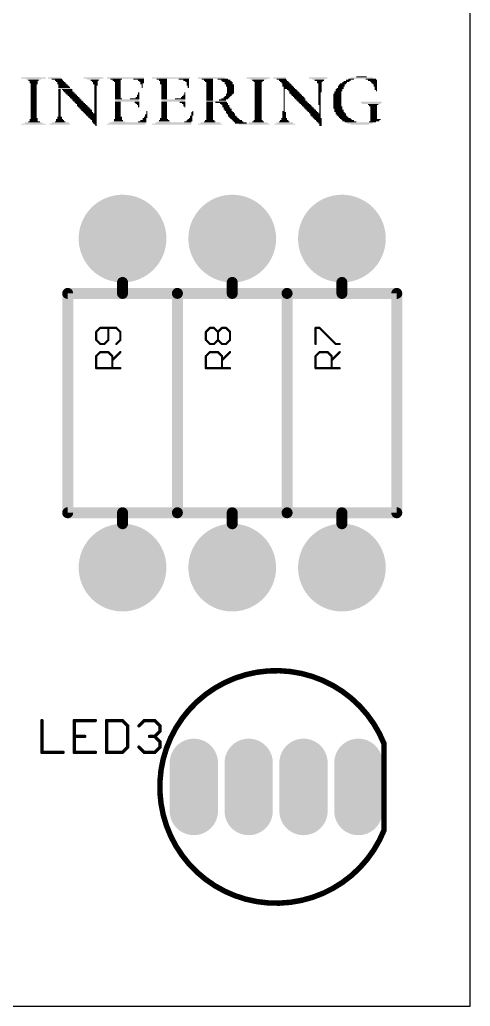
# Model space of a CAD drawing. Extents: x 0 to 49.2, y 3.8 to 49.5.
# Drawn here: x 38.77 to 49.2, y 3.81 to 26.66 of the extents above; entities that cross this region are included whole.
import ezdxf

# ---------------------------------------------------------------- set-up
doc = ezdxf.new("R2010")
doc.units = 0
for name, color, linetype in [('17', 82, 'CONTINUOUS'), ('20', 7, 'CONTINUOUS'), ('200', 7, 'CONTINUOUS'), ('21', 253, 'CONTINUOUS'), ('25', 253, 'CONTINUOUS')]:
    doc.layers.add(name, color=color, linetype=linetype)

# ---------------------------------------------------------------- blocks, each defined once
blk = doc.blocks.new('RECT')
blk.add_solid([(-0.5, -0.5), (0.5, -0.5), (-0.5, 0.5), (0.5, 0.5)])
blk = doc.blocks.new('LONGP100')
at = {"const_width": 1}
blk.add_lwpolyline([(-0.5, 0), (0.5, 0)], dxfattribs=at)
at = {"const_width": 0.5}
for points in [[(-0.5, 0.25, 1), (-0.5, -0.25)], [(0.5, -0.25, 1), (0.5, 0.25)]]:
    blk.add_lwpolyline(points, format="xyb", dxfattribs=at)
blk = doc.blocks.new('ROUNDP')
at = {"const_width": 0.5}
blk.add_lwpolyline([(0, -0.25, 1), (0, 0.25, 1), (0, -0.25)], format="xyb", dxfattribs=at)

msp = doc.modelspace()

# ---------------------------------------------------------------- linework, layer by layer
at = {"layer": '20'}
for p, q in [((49.2, 3.81), (49.2, 49.52)), ((0, 3.81), (49.2, 3.81))]:
    msp.add_line(p, q, dxfattribs=at)
at = {"layer": '21'}
for points, const_width in [([(41.148, 20.32), (41.148, 20.574)], 0.254), ([(43.688, 20.32), (43.688, 20.574)], 0.254), ([(46.228, 20.32), (46.228, 20.574)], 0.254), ([(39.878, 15.24), (39.878, 20.32)], 0.254), ([(39.878, 20.32), (41.148, 20.32)], 0.254), ([(41.148, 20.32), (42.418, 20.32)], 0.254), ([(42.418, 15.24), (42.418, 20.32)], 0.254), ([(42.418, 20.32), (43.688, 20.32)], 0.254), ([(42.418, 20.32), (42.418, 15.24)], 0.254), ([(43.688, 20.32), (44.958, 20.32)], 0.254), ([(44.958, 15.24), (44.958, 20.32)], 0.254), ([(44.958, 20.32), (46.228, 20.32)], 0.254), ([(44.958, 20.32), (44.958, 15.24)], 0.254), ([(46.228, 20.32), (47.498, 20.32)], 0.254), ([(47.498, 20.32), (47.498, 15.24)], 0.254), ([(41.148, 15.24), (39.878, 15.24)], 0.254), ([(42.418, 15.24), (41.148, 15.24)], 0.254), ([(41.148, 15.24), (41.148, 14.986)], 0.254), ([(43.688, 15.24), (42.418, 15.24)], 0.254), ([(44.958, 15.24), (43.688, 15.24)], 0.254), ([(43.688, 15.24), (43.688, 14.986)], 0.254), ([(46.228, 15.24), (44.958, 15.24)], 0.254), ([(47.498, 15.24), (46.228, 15.24)], 0.254), ([(46.228, 15.24), (46.228, 14.986)], 0.254), ([(47.204, 7.89), (47.204, 9.89)], 0.127)]:
    msp.add_lwpolyline(points, dxfattribs=dict(at, const_width=const_width))
for points, const_width in [([(41.2115, 20.574, 1), (41.0845, 20.574)], 0.127), ([(43.7515, 20.574, 1), (43.6245, 20.574)], 0.127), ([(46.2915, 20.574, 1), (46.1645, 20.574)], 0.127), ([(39.9415, 20.32, 1), (39.8145, 20.32)], 0.127), ([(39.878, 20.3835, 1), (39.878, 20.2565)], 0.127), ([(41.148, 20.3835, 1), (41.148, 20.2565)], 0.127), ([(41.0845, 20.32, 1), (41.2115, 20.32)], 0.127), ([(41.148, 20.2565, 1), (41.148, 20.3835)], 0.127), ([(42.4815, 20.32, 1), (42.3545, 20.32)], 0.127), ([(42.418, 20.3835, 1), (42.418, 20.2565)], 0.127), ([(42.4815, 20.32, 1), (42.3545, 20.32)], 0.127), ([(42.418, 20.2565, 1), (42.418, 20.3835)], 0.127), ([(43.688, 20.3835, 1), (43.688, 20.2565)], 0.127), ([(43.6245, 20.32, 1), (43.7515, 20.32)], 0.127), ([(43.688, 20.2565, 1), (43.688, 20.3835)], 0.127), ([(45.0215, 20.32, 1), (44.8945, 20.32)], 0.127), ([(44.958, 20.3835, 1), (44.958, 20.2565)], 0.127), ([(45.0215, 20.32, 1), (44.8945, 20.32)], 0.127), ([(44.958, 20.2565, 1), (44.958, 20.3835)], 0.127), ([(46.228, 20.3835, 1), (46.228, 20.2565)], 0.127), ([(46.1645, 20.32, 1), (46.2915, 20.32)], 0.127), ([(46.228, 20.2565, 1), (46.228, 20.3835)], 0.127), ([(47.5615, 20.32, 1), (47.4345, 20.32)], 0.127), ([(47.498, 20.2565, 1), (47.498, 20.3835)], 0.127), ([(39.878, 15.3035, 1), (39.878, 15.1765)], 0.127), ([(41.148, 15.3035, 1), (41.148, 15.1765)], 0.127), ([(41.2115, 15.24, 1), (41.0845, 15.24)], 0.127), ([(41.148, 15.1765, 1), (41.148, 15.3035)], 0.127), ([(42.418, 15.3035, 1), (42.418, 15.1765)], 0.127), ([(42.418, 15.1765, 1), (42.418, 15.3035)], 0.127), ([(43.688, 15.3035, 1), (43.688, 15.1765)], 0.127), ([(43.7515, 15.24, 1), (43.6245, 15.24)], 0.127), ([(43.688, 15.1765, 1), (43.688, 15.3035)], 0.127), ([(44.958, 15.3035, 1), (44.958, 15.1765)], 0.127), ([(44.958, 15.1765, 1), (44.958, 15.3035)], 0.127), ([(46.228, 15.3035, 1), (46.228, 15.1765)], 0.127), ([(46.2915, 15.24, 1), (46.1645, 15.24)], 0.127), ([(46.228, 15.1765, 1), (46.228, 15.3035)], 0.127), ([(47.498, 15.1765, 1), (47.498, 15.3035)], 0.127), ([(39.8145, 15.24, 1), (39.9415, 15.24)], 0.127), ([(42.3545, 15.24, 1), (42.4815, 15.24)], 0.127), ([(42.3545, 15.24, 1), (42.4815, 15.24)], 0.127), ([(44.8945, 15.24, 1), (45.0215, 15.24)], 0.127), ([(44.8945, 15.24, 1), (45.0215, 15.24)], 0.127), ([(47.4345, 15.24, 1), (47.5615, 15.24)], 0.127), ([(41.0845, 14.986, 1), (41.2115, 14.986)], 0.127), ([(43.6245, 14.986, 1), (43.7515, 14.986)], 0.127), ([(46.1645, 14.986, 1), (46.2915, 14.986)], 0.127), ([(47.204, 9.89, 5.1926), (47.204, 7.89)], 0.127), ([(47.2358, 9.89, 1), (47.1722, 9.89)], 0.0635), ([(47.1745, 9.8782, 1), (47.2335, 9.9018)], 0.0635), ([(47.1722, 7.89, 1), (47.2358, 7.89)], 0.0635), ([(47.2335, 7.8782, 1), (47.1745, 7.9018)], 0.0635)]:
    msp.add_lwpolyline(points, format="xyb", dxfattribs=dict(at, const_width=const_width))
at = {"layer": '25'}
for points, const_width in [([(40.6311, 19.5219), (40.5379, 19.4287)], 0.0508), ([(40.5379, 19.4287), (40.5379, 19.2423)], 0.0508), ([(41.004, 19.5219), (40.6311, 19.5219)], 0.0508), ([(40.8176, 19.2423), (40.8176, 19.5219)], 0.0508), ([(41.0972, 19.4287), (41.004, 19.5219)], 0.0508), ([(41.0972, 19.2423), (41.0972, 19.4287)], 0.0508), ([(43.0779, 19.4287), (43.1711, 19.5219)], 0.0508), ([(43.0779, 19.2423), (43.0779, 19.4287)], 0.0508), ([(43.1711, 19.5219), (43.2644, 19.5219)], 0.0508), ([(43.2644, 19.5219), (43.3576, 19.4287)], 0.0508), ([(43.3576, 19.4287), (43.4508, 19.5219)], 0.0508), ([(43.3576, 19.2423), (43.3576, 19.4287)], 0.0508), ([(43.4508, 19.5219), (43.544, 19.5219)], 0.0508), ([(43.544, 19.5219), (43.6372, 19.4287)], 0.0508), ([(43.6372, 19.4287), (43.6372, 19.2423)], 0.0508), ([(45.6179, 19.1491), (45.6179, 19.5219)], 0.0508), ([(45.6179, 19.5219), (45.7111, 19.5219)], 0.0508), ([(45.7111, 19.5219), (46.084, 19.1491)], 0.0508), ([(40.5379, 19.2423), (40.6311, 19.1491)], 0.0508), ([(40.7244, 19.1491), (40.8176, 19.2423)], 0.0508), ([(41.004, 19.1491), (41.0972, 19.2423)], 0.0508), ([(43.1711, 19.1491), (43.0779, 19.2423)], 0.0508), ([(43.3576, 19.2423), (43.2644, 19.1491)], 0.0508), ([(43.4508, 19.1491), (43.3576, 19.2423)], 0.0508), ([(43.6372, 19.2423), (43.544, 19.1491)], 0.0508), ([(40.5379, 18.8674), (40.6311, 18.9606)], 0.0508), ([(40.6311, 19.1491), (40.7244, 19.1491)], 0.0508), ([(40.6311, 18.9606), (40.8176, 18.9606)], 0.0508), ([(40.8176, 18.9606), (40.9108, 18.8674)], 0.0508), ([(40.9108, 18.7742), (41.0972, 18.9606)], 0.0508), ([(43.0779, 18.8674), (43.1711, 18.9606)], 0.0508), ([(43.2644, 19.1491), (43.1711, 19.1491)], 0.0508), ([(43.1711, 18.9606), (43.3576, 18.9606)], 0.0508), ([(43.3576, 18.9606), (43.4508, 18.8674)], 0.0508), ([(43.544, 19.1491), (43.4508, 19.1491)], 0.0508), ([(43.4508, 18.7742), (43.6372, 18.9606)], 0.0508), ([(45.6179, 18.8674), (45.7111, 18.9606)], 0.0508), ([(45.7111, 18.9606), (45.8976, 18.9606)], 0.0508), ([(45.8976, 18.9606), (45.9908, 18.8674)], 0.0508), ([(45.9908, 18.7742), (46.1772, 18.9606)], 0.0508), ([(46.084, 19.1491), (46.1772, 19.1491)], 0.0508), ([(40.5379, 18.5878), (40.5379, 18.8674)], 0.0508), ([(40.9108, 18.8674), (40.9108, 18.5878)], 0.0508), ([(43.0779, 18.5878), (43.0779, 18.8674)], 0.0508), ([(43.4508, 18.8674), (43.4508, 18.5878)], 0.0508), ([(45.6179, 18.5878), (45.6179, 18.8674)], 0.0508), ([(45.9908, 18.8674), (45.9908, 18.5878)], 0.0508), ([(41.0972, 18.5878), (40.5379, 18.5878)], 0.0508), ([(43.6372, 18.5878), (43.0779, 18.5878)], 0.0508), ([(46.1772, 18.5878), (45.6179, 18.5878)], 0.0508), ([(39.2811, 10.4273), (39.2811, 9.6901)], 0.0762), ([(40.521, 10.4273), (40.0295, 10.4273)], 0.0762), ([(40.0295, 10.4273), (40.0295, 9.6901)], 0.0762), ([(40.7779, 10.4273), (40.7779, 9.6901)], 0.0762), ([(41.1465, 10.4273), (40.7779, 10.4273)], 0.0762), ([(41.2694, 10.3045), (41.1465, 10.4273)], 0.0762), ([(41.2694, 9.813), (41.2694, 10.3045)], 0.0762), ([(41.5263, 10.3045), (41.6492, 10.4273)], 0.0762), ([(41.6492, 10.4273), (41.895, 10.4273)], 0.0762), ([(41.895, 10.4273), (42.0178, 10.3045)], 0.0762), ([(42.0178, 10.3045), (42.0178, 10.1816)], 0.0762), ([(40.0295, 10.0587), (40.2753, 10.0587)], 0.0762), ([(41.895, 10.0587), (41.7721, 10.0587)], 0.0762), ([(42.0178, 10.1816), (41.895, 10.0587)], 0.0762), ([(41.895, 10.0587), (42.0178, 9.9358)], 0.0762), ([(41.1465, 9.6901), (41.2694, 9.813)], 0.0762), ([(41.6492, 9.6901), (41.5263, 9.813)], 0.0762), ([(42.0178, 9.813), (41.895, 9.6901)], 0.0762), ([(42.0178, 9.9358), (42.0178, 9.813)], 0.0762), ([(39.2811, 9.6901), (39.7726, 9.6901)], 0.0762), ([(40.0295, 9.6901), (40.521, 9.6901)], 0.0762), ([(40.7779, 9.6901), (41.1465, 9.6901)], 0.0762), ([(41.895, 9.6901), (41.6492, 9.6901)], 0.0762)]:
    msp.add_lwpolyline(points, dxfattribs=dict(at, const_width=const_width))
for points, const_width in [([(40.5506, 19.4287, 1), (40.5252, 19.4287)], 0.0254), ([(40.5289, 19.4377, 1), (40.5469, 19.4197)], 0.0254), ([(40.6311, 19.5346, 1), (40.6311, 19.5092)], 0.0254), ([(40.6401, 19.513, 1), (40.6222, 19.5309)], 0.0254), ([(40.8303, 19.5219, 1), (40.8049, 19.5219)], 0.0254), ([(41.013, 19.5309, 1), (40.995, 19.513)], 0.0254), ([(41.004, 19.5092, 1), (41.004, 19.5346)], 0.0254), ([(41.1099, 19.4287, 1), (41.0845, 19.4287)], 0.0254), ([(41.0882, 19.4197, 1), (41.1062, 19.4377)], 0.0254), ([(43.0906, 19.4287, 1), (43.0652, 19.4287)], 0.0254), ([(43.0689, 19.4377, 1), (43.0869, 19.4197)], 0.0254), ([(43.1711, 19.5346, 1), (43.1711, 19.5092)], 0.0254), ([(43.1801, 19.513, 1), (43.1622, 19.5309)], 0.0254), ([(43.2733, 19.5309, 1), (43.2554, 19.513)], 0.0254), ([(43.2644, 19.5092, 1), (43.2644, 19.5346)], 0.0254), ([(43.3703, 19.4287, 1), (43.3449, 19.4287)], 0.0254), ([(43.3486, 19.4377, 1), (43.3665, 19.4197)], 0.0254), ([(43.3486, 19.4197, 1), (43.3665, 19.4377)], 0.0254), ([(43.4508, 19.5346, 1), (43.4508, 19.5092)], 0.0254), ([(43.4598, 19.513, 1), (43.4418, 19.5309)], 0.0254), ([(43.553, 19.5309, 1), (43.535, 19.513)], 0.0254), ([(43.544, 19.5092, 1), (43.544, 19.5346)], 0.0254), ([(43.6499, 19.4287, 1), (43.6245, 19.4287)], 0.0254), ([(43.6282, 19.4197, 1), (43.6462, 19.4377)], 0.0254), ([(45.6306, 19.5219, 1), (45.6052, 19.5219)], 0.0254), ([(45.6179, 19.5346, 1), (45.6179, 19.5092)], 0.0254), ([(45.7201, 19.5309, 1), (45.7022, 19.513)], 0.0254), ([(45.7111, 19.5092, 1), (45.7111, 19.5346)], 0.0254), ([(40.5469, 19.2513, 1), (40.5289, 19.2333)], 0.0254), ([(40.5252, 19.2423, 1), (40.5506, 19.2423)], 0.0254), ([(40.8049, 19.2423, 1), (40.8303, 19.2423)], 0.0254), ([(40.8265, 19.2333, 1), (40.8086, 19.2513)], 0.0254), ([(41.0845, 19.2423, 1), (41.1099, 19.2423)], 0.0254), ([(41.1062, 19.2333, 1), (41.0882, 19.2513)], 0.0254), ([(43.0869, 19.2513, 1), (43.0689, 19.2333)], 0.0254), ([(43.0652, 19.2423, 1), (43.0906, 19.2423)], 0.0254), ([(43.3665, 19.2513, 1), (43.3486, 19.2333)], 0.0254), ([(43.3449, 19.2423, 1), (43.3703, 19.2423)], 0.0254), ([(43.3665, 19.2333, 1), (43.3486, 19.2513)], 0.0254), ([(43.6245, 19.2423, 1), (43.6499, 19.2423)], 0.0254), ([(43.6462, 19.2333, 1), (43.6282, 19.2513)], 0.0254), ([(40.6311, 19.1618, 1), (40.6311, 19.1364)], 0.0254), ([(40.6311, 18.9733, 1), (40.6311, 18.9479)], 0.0254), ([(40.6222, 19.1401, 1), (40.6401, 19.1581)], 0.0254), ([(40.6401, 18.9516, 1), (40.6222, 18.9696)], 0.0254), ([(40.7154, 19.1581, 1), (40.7333, 19.1401)], 0.0254), ([(40.7244, 19.1364, 1), (40.7244, 19.1618)], 0.0254), ([(40.8265, 18.9696, 1), (40.8086, 18.9516)], 0.0254), ([(40.8176, 18.9479, 1), (40.8176, 18.9733)], 0.0254), ([(40.995, 19.1581, 1), (41.013, 19.1401)], 0.0254), ([(41.1062, 18.9516, 1), (41.0882, 18.9696)], 0.0254), ([(43.1711, 19.1618, 1), (43.1711, 19.1364)], 0.0254), ([(43.1711, 18.9733, 1), (43.1711, 18.9479)], 0.0254), ([(43.1622, 19.1401, 1), (43.1801, 19.1581)], 0.0254), ([(43.1801, 18.9516, 1), (43.1622, 18.9696)], 0.0254), ([(43.2554, 19.1581, 1), (43.2733, 19.1401)], 0.0254), ([(43.2644, 19.1364, 1), (43.2644, 19.1618)], 0.0254), ([(43.3665, 18.9696, 1), (43.3486, 18.9516)], 0.0254), ([(43.3576, 18.9479, 1), (43.3576, 18.9733)], 0.0254), ([(43.4508, 19.1618, 1), (43.4508, 19.1364)], 0.0254), ([(43.4418, 19.1401, 1), (43.4598, 19.1581)], 0.0254), ([(43.535, 19.1581, 1), (43.553, 19.1401)], 0.0254), ([(43.544, 19.1364, 1), (43.544, 19.1618)], 0.0254), ([(43.6462, 18.9516, 1), (43.6282, 18.9696)], 0.0254), ([(45.6052, 19.1491, 1), (45.6306, 19.1491)], 0.0254), ([(45.7111, 18.9733, 1), (45.7111, 18.9479)], 0.0254), ([(45.7201, 18.9516, 1), (45.7022, 18.9696)], 0.0254), ([(45.9065, 18.9696, 1), (45.8886, 18.9516)], 0.0254), ([(45.8976, 18.9479, 1), (45.8976, 18.9733)], 0.0254), ([(46.084, 19.1618, 1), (46.084, 19.1364)], 0.0254), ([(46.075, 19.1401, 1), (46.093, 19.1581)], 0.0254), ([(46.1862, 18.9516, 1), (46.1682, 18.9696)], 0.0254), ([(46.1772, 19.1364, 1), (46.1772, 19.1618)], 0.0254), ([(40.5506, 18.8674, 1), (40.5252, 18.8674)], 0.0254), ([(40.5289, 18.8764, 1), (40.5469, 18.8584)], 0.0254), ([(40.9235, 18.8674, 1), (40.8981, 18.8674)], 0.0254), ([(40.9018, 18.7832, 1), (40.9198, 18.7652)], 0.0254), ([(40.9018, 18.8584, 1), (40.9198, 18.8764)], 0.0254), ([(43.0906, 18.8674, 1), (43.0652, 18.8674)], 0.0254), ([(43.0689, 18.8764, 1), (43.0869, 18.8584)], 0.0254), ([(43.4635, 18.8674, 1), (43.4381, 18.8674)], 0.0254), ([(43.4418, 18.7832, 1), (43.4598, 18.7652)], 0.0254), ([(43.4418, 18.8584, 1), (43.4598, 18.8764)], 0.0254), ([(45.6306, 18.8674, 1), (45.6052, 18.8674)], 0.0254), ([(45.6089, 18.8764, 1), (45.6269, 18.8584)], 0.0254), ([(46.0035, 18.8674, 1), (45.9781, 18.8674)], 0.0254), ([(45.9818, 18.7832, 1), (45.9998, 18.7652)], 0.0254), ([(45.9818, 18.8584, 1), (45.9998, 18.8764)], 0.0254), ([(40.5379, 18.6005, 1), (40.5379, 18.5751)], 0.0254), ([(40.5252, 18.5878, 1), (40.5506, 18.5878)], 0.0254), ([(40.8981, 18.5878, 1), (40.9235, 18.5878)], 0.0254), ([(41.0972, 18.5751, 1), (41.0972, 18.6005)], 0.0254), ([(43.0779, 18.6005, 1), (43.0779, 18.5751)], 0.0254), ([(43.0652, 18.5878, 1), (43.0906, 18.5878)], 0.0254), ([(43.4381, 18.5878, 1), (43.4635, 18.5878)], 0.0254), ([(43.6372, 18.5751, 1), (43.6372, 18.6005)], 0.0254), ([(45.6179, 18.6005, 1), (45.6179, 18.5751)], 0.0254), ([(45.6052, 18.5878, 1), (45.6306, 18.5878)], 0.0254), ([(45.9781, 18.5878, 1), (46.0035, 18.5878)], 0.0254), ([(46.1772, 18.5751, 1), (46.1772, 18.6005)], 0.0254), ([(39.3002, 10.4273, 1), (39.2621, 10.4273)], 0.0381), ([(40.0295, 10.4464, 1), (40.0295, 10.4083)], 0.0381), ([(40.0486, 10.4273, 1), (40.0105, 10.4273)], 0.0381), ([(40.521, 10.4083, 1), (40.521, 10.4464)], 0.0381), ([(40.7779, 10.4464, 1), (40.7779, 10.4083)], 0.0381), ([(40.797, 10.4273, 1), (40.7589, 10.4273)], 0.0381), ([(41.16, 10.4408, 1), (41.1331, 10.4139)], 0.0381), ([(41.1465, 10.4083, 1), (41.1465, 10.4464)], 0.0381), ([(41.2885, 10.3045, 1), (41.2504, 10.3045)], 0.0381), ([(41.2559, 10.291, 1), (41.2829, 10.3179)], 0.0381), ([(41.5129, 10.3179, 1), (41.5398, 10.291)], 0.0381), ([(41.6492, 10.4464, 1), (41.6492, 10.4083)], 0.0381), ([(41.6627, 10.4139, 1), (41.6357, 10.4408)], 0.0381), ([(41.9084, 10.4408, 1), (41.8815, 10.4139)], 0.0381), ([(41.895, 10.4083, 1), (41.895, 10.4464)], 0.0381), ([(42.0369, 10.3045, 1), (41.9988, 10.3045)], 0.0381), ([(42.0044, 10.291, 1), (42.0313, 10.3179)], 0.0381), ([(40.0295, 10.0778, 1), (40.0295, 10.0397)], 0.0381), ([(40.2753, 10.0397, 1), (40.2753, 10.0778)], 0.0381), ([(41.7721, 10.0778, 1), (41.7721, 10.0397)], 0.0381), ([(41.9084, 10.0722, 1), (41.8815, 10.0452)], 0.0381), ([(41.8815, 10.0722, 1), (41.9084, 10.0452)], 0.0381), ([(41.895, 10.0397, 1), (41.895, 10.0778)], 0.0381), ([(41.9988, 10.1816, 1), (42.0369, 10.1816)], 0.0381), ([(42.0313, 10.1681, 1), (42.0044, 10.1951)], 0.0381), ([(41.2504, 9.813, 1), (41.2885, 9.813)], 0.0381), ([(41.2829, 9.7995, 1), (41.2559, 9.8264)], 0.0381), ([(41.5398, 9.8264, 1), (41.5129, 9.7995)], 0.0381), ([(42.0369, 9.9358, 1), (41.9988, 9.9358)], 0.0381), ([(41.9988, 9.813, 1), (42.0369, 9.813)], 0.0381), ([(42.0044, 9.9224, 1), (42.0313, 9.9493)], 0.0381), ([(42.0313, 9.7995, 1), (42.0044, 9.8264)], 0.0381), ([(39.2811, 9.7092, 1), (39.2811, 9.6711)], 0.0381), ([(39.2621, 9.6901, 1), (39.3002, 9.6901)], 0.0381), ([(39.7726, 9.6711, 1), (39.7726, 9.7092)], 0.0381), ([(40.0295, 9.7092, 1), (40.0295, 9.6711)], 0.0381), ([(40.0105, 9.6901, 1), (40.0486, 9.6901)], 0.0381), ([(40.521, 9.6711, 1), (40.521, 9.7092)], 0.0381), ([(40.7779, 9.7092, 1), (40.7779, 9.6711)], 0.0381), ([(40.7589, 9.6901, 1), (40.797, 9.6901)], 0.0381), ([(41.1331, 9.7036, 1), (41.16, 9.6766)], 0.0381), ([(41.1465, 9.6711, 1), (41.1465, 9.7092)], 0.0381), ([(41.6492, 9.7092, 1), (41.6492, 9.6711)], 0.0381), ([(41.6357, 9.6766, 1), (41.6627, 9.7036)], 0.0381), ([(41.8815, 9.7036, 1), (41.9084, 9.6766)], 0.0381), ([(41.895, 9.6711, 1), (41.895, 9.7092)], 0.0381)]:
    msp.add_lwpolyline(points, format="xyb", dxfattribs=dict(at, const_width=const_width))

# ---------------------------------------------------------------- block references
at = {"layer": '17'}
for name, p, xscale, yscale, rotation in [('ROUNDP', (41.148, 21.59), 2.032, 2.032, 270), ('ROUNDP', (41.148, 21.59), 2.032, 2.032, 270), ('ROUNDP', (43.688, 21.59), 2.032, 2.032, 270), ('ROUNDP', (43.688, 21.59), 2.032, 2.032, 270), ('ROUNDP', (46.228, 21.59), 2.032, 2.032, 270), ('ROUNDP', (46.228, 21.59), 2.032, 2.032, 270), ('ROUNDP', (41.148, 13.97), 2.032, 2.032, 270), ('ROUNDP', (41.148, 13.97), 2.032, 2.032, 270), ('ROUNDP', (43.688, 13.97), 2.032, 2.032, 270), ('ROUNDP', (43.688, 13.97), 2.032, 2.032, 270), ('ROUNDP', (46.228, 13.97), 2.032, 2.032, 270), ('ROUNDP', (46.228, 13.97), 2.032, 2.032, 270), ('LONGP100', (42.799, 8.89), 1.1176, 1.1176, 90), ('LONGP100', (42.799, 8.89), 1.1176, 1.1176, 90), ('LONGP100', (44.069, 8.89), 1.1176, 1.1176, 90), ('LONGP100', (44.069, 8.89), 1.1176, 1.1176, 90), ('LONGP100', (45.339, 8.89), 1.1176, 1.1176, 90), ('LONGP100', (45.339, 8.89), 1.1176, 1.1176, 90), ('LONGP100', (46.609, 8.89), 1.1176, 1.1176, 90), ('LONGP100', (46.609, 8.89), 1.1176, 1.1176, 90)]:
    msp.add_blockref(name, p, dxfattribs=dict(at, xscale=xscale, yscale=yscale, rotation=rotation))
at = {"layer": '200'}
for p, xscale, yscale in [((39.0888, 25.3084), 0.5613, 0.0267), ((39.0888, 25.2817), 0.348, 0.0267), ((39.0888, 25.255), 0.2413, 0.0267), ((39.0888, 25.2282), 0.1854, 0.0269), ((39.0888, 25.2014), 0.1854, 0.0267), ((39.1015, 25.1748), 0.16, 0.0267), ((39.0888, 25.1481), 0.1346, 0.0267), ((39.0888, 25.1213), 0.1346, 0.0269), ((39.5702, 25.3084), 0.2946, 0.0267), ((39.6235, 25.2817), 0.2388, 0.0267), ((39.6768, 25.255), 0.188, 0.0267), ((39.7035, 25.2282), 0.1854, 0.0269), ((39.7302, 25.2014), 0.188, 0.0267), ((39.7429, 25.1748), 0.2134, 0.0267), ((39.7708, 25.1481), 0.2134, 0.0267), ((39.7848, 25.1213), 0.2413, 0.0269), ((40.4782, 25.3084), 0.4547, 0.0267), ((40.4795, 25.2817), 0.2946, 0.0267), ((40.5061, 25.255), 0.1854, 0.0267), ((40.5061, 25.2282), 0.1346, 0.0269), ((40.5201, 25.2014), 0.1067, 0.0267), ((40.5201, 25.1748), 0.1067, 0.0267), ((40.5328, 25.1481), 0.0813, 0.0267), ((40.5188, 25.1213), 0.0533, 0.0269), ((41.2148, 25.3084), 0.856, 0.0267), ((41.0002, 25.2817), 0.2692, 0.0267), ((41.0141, 25.255), 0.1854, 0.0267), ((41.0268, 25.2282), 0.16, 0.0269), ((41.0408, 25.2014), 0.1321, 0.0267), ((41.0408, 25.1748), 0.1321, 0.0267), ((41.0408, 25.1481), 0.1321, 0.0267), ((41.0408, 25.1213), 0.1321, 0.0269), ((41.5221, 25.2817), 0.2413, 0.0267), ((41.5755, 25.255), 0.1346, 0.0267), ((41.5894, 25.2282), 0.1067, 0.0269), ((41.6022, 25.2014), 0.0813, 0.0267), ((41.5882, 25.1748), 0.0533, 0.0267), ((41.6022, 25.1481), 0.0254, 0.0267), ((41.6022, 25.1213), 0.0254, 0.0269), ((42.2702, 25.3084), 0.8839, 0.0267), ((42.0568, 25.2817), 0.2388, 0.0267), ((42.0835, 25.255), 0.1854, 0.0267), ((42.0962, 25.2282), 0.16, 0.0269), ((42.0962, 25.2014), 0.16, 0.0267), ((42.0962, 25.1748), 0.16, 0.0267), ((42.1102, 25.1481), 0.1321, 0.0267), ((42.1102, 25.1213), 0.1321, 0.0269), ((42.5648, 25.2817), 0.2388, 0.0267), ((42.6181, 25.255), 0.1321, 0.0267), ((42.6448, 25.2282), 0.0787, 0.0269), ((42.6575, 25.2014), 0.0533, 0.0267), ((42.6575, 25.1748), 0.0533, 0.0267), ((42.6575, 25.1481), 0.0533, 0.0267), ((42.6715, 25.1213), 0.0254, 0.0269), ((43.2062, 25.3084), 0.6172, 0.0267), ((43.1122, 25.2817), 0.2667, 0.0267), ((43.1389, 25.255), 0.2134, 0.0267), ((43.1528, 25.2282), 0.1854, 0.0269), ((43.1655, 25.2014), 0.16, 0.0267), ((43.1655, 25.1748), 0.16, 0.0267), ((43.1655, 25.1481), 0.16, 0.0267), ((43.1655, 25.1213), 0.16, 0.0269), ((43.4729, 25.2817), 0.2413, 0.0267), ((43.5402, 25.255), 0.2134, 0.0267), ((43.5681, 25.2282), 0.2134, 0.0269), ((43.6075, 25.2014), 0.1854, 0.0267), ((43.6075, 25.1748), 0.1854, 0.0267), ((43.6342, 25.1481), 0.188, 0.0267), ((43.6342, 25.1213), 0.188, 0.0269), ((44.2895, 25.3084), 0.5334, 0.0267), ((44.2895, 25.2817), 0.3759, 0.0267), ((44.2882, 25.255), 0.2667, 0.0267), ((44.2895, 25.2282), 0.2134, 0.0269), ((44.2882, 25.2014), 0.16, 0.0267), ((44.2882, 25.1748), 0.16, 0.0267), ((44.2882, 25.1481), 0.16, 0.0267), ((44.2882, 25.1213), 0.16, 0.0269), ((44.7835, 25.3084), 0.2921, 0.0267), ((44.8229, 25.2817), 0.2134, 0.0267), ((44.8635, 25.255), 0.188, 0.0267), ((44.8914, 25.2282), 0.188, 0.0269), ((44.9169, 25.2014), 0.188, 0.0267), ((44.9448, 25.1748), 0.188, 0.0267), ((44.9575, 25.1481), 0.2134, 0.0267), ((44.9715, 25.1213), 0.2413, 0.0269), ((45.6789, 25.3084), 0.4267, 0.0267), ((45.6928, 25.2817), 0.2921, 0.0267), ((45.7068, 25.255), 0.2134, 0.0267), ((45.7195, 25.2282), 0.1321, 0.0269), ((45.7068, 25.2014), 0.1067, 0.0267), ((45.7195, 25.1748), 0.0813, 0.0267), ((45.7195, 25.1481), 0.0813, 0.0267), ((45.7195, 25.1213), 0.0813, 0.0269), ((46.2135, 25.1213), 0.16, 0.0269), ((46.2275, 25.1481), 0.1321, 0.0267), ((46.2542, 25.1748), 0.1346, 0.0267), ((46.2935, 25.2014), 0.1067, 0.0267), ((46.3342, 25.2282), 0.1321, 0.0269), ((46.3748, 25.255), 0.1067, 0.0267), ((46.4421, 25.2817), 0.1346, 0.0267), ((46.6822, 25.3084), 0.508, 0.0267), ((46.6822, 25.3352), 0.2388, 0.0269), ((46.8968, 25.2817), 0.2413, 0.0267), ((46.9362, 25.255), 0.2134, 0.0267), ((46.9628, 25.2282), 0.16, 0.0269), ((46.9755, 25.2014), 0.1346, 0.0267), ((46.9895, 25.1748), 0.1067, 0.0267), ((47.0022, 25.1481), 0.0813, 0.0267), ((47.0022, 25.1213), 0.0813, 0.0269), ((39.0888, 25.0945), 0.1346, 0.0267), ((39.0888, 25.0678), 0.1346, 0.0267), ((39.0888, 25.0412), 0.1346, 0.0267), ((39.0888, 25.0144), 0.1346, 0.0269), ((39.0888, 24.9876), 0.1346, 0.0267), ((39.0888, 24.9609), 0.1346, 0.0267), ((39.0888, 24.9341), 0.1346, 0.0269), ((39.0888, 24.9073), 0.1346, 0.0267), ((39.7975, 25.0945), 0.2667, 0.0267), ((39.8115, 25.0678), 0.2946, 0.0267), ((39.6908, 25.0412), 0.0533, 0.0267), ((39.6908, 25.0144), 0.0533, 0.0269), ((39.6908, 24.9876), 0.0533, 0.0267), ((39.6908, 24.9609), 0.0533, 0.0267), ((39.6908, 24.9341), 0.0533, 0.0269), ((39.6908, 24.9073), 0.0533, 0.0267), ((39.8635, 25.0412), 0.2413, 0.0267), ((39.8775, 25.0144), 0.2134, 0.0269), ((39.9042, 24.9876), 0.2159, 0.0267), ((39.9308, 24.9609), 0.2134, 0.0267), ((39.9575, 24.9341), 0.2159, 0.0269), ((39.9842, 24.9073), 0.2134, 0.0267), ((40.5188, 25.0945), 0.0533, 0.0267), ((40.5188, 25.0678), 0.0533, 0.0267), ((40.5188, 25.0412), 0.0533, 0.0267), ((40.5188, 25.0144), 0.0533, 0.0269), ((40.5188, 24.9876), 0.0533, 0.0267), ((40.5188, 24.9609), 0.0533, 0.0267), ((40.5188, 24.9341), 0.0533, 0.0269), ((40.5188, 24.9073), 0.0533, 0.0267), ((41.0408, 25.0945), 0.1321, 0.0267), ((41.0408, 25.0678), 0.1321, 0.0267), ((41.0408, 25.0412), 0.1321, 0.0267), ((41.0408, 25.0144), 0.1321, 0.0269), ((41.0408, 24.9876), 0.1321, 0.0267), ((41.0408, 24.9609), 0.1321, 0.0267), ((41.0408, 24.9341), 0.1321, 0.0269), ((41.0408, 24.9073), 0.1321, 0.0267), ((41.5094, 24.9073), 0.0533, 0.0267), ((41.5221, 24.9609), 0.0279, 0.0267), ((41.5221, 24.9341), 0.0279, 0.0269), ((41.6022, 25.0945), 0.0254, 0.0267), ((42.1102, 25.0945), 0.1321, 0.0267), ((42.1102, 25.0678), 0.1321, 0.0267), ((42.1102, 25.0412), 0.1321, 0.0267), ((42.1102, 25.0144), 0.1321, 0.0269), ((42.1102, 24.9876), 0.1321, 0.0267), ((42.1102, 24.9609), 0.1321, 0.0267), ((42.1102, 24.9341), 0.1321, 0.0269), ((42.1102, 24.9073), 0.1321, 0.0267), ((42.5788, 24.9073), 0.0533, 0.0267), ((42.5915, 24.9609), 0.0279, 0.0267), ((42.5915, 24.9341), 0.0279, 0.0269), ((42.6715, 25.0945), 0.0254, 0.0267), ((43.1655, 25.0945), 0.16, 0.0267), ((43.1655, 25.0678), 0.16, 0.0267), ((43.1655, 25.0412), 0.16, 0.0267), ((43.1655, 25.0144), 0.16, 0.0269), ((43.1655, 24.9876), 0.16, 0.0267), ((43.1655, 24.9609), 0.16, 0.0267), ((43.1655, 24.9341), 0.16, 0.0269), ((43.1655, 24.9073), 0.16, 0.0267), ((43.6202, 24.9341), 0.16, 0.0269), ((43.6075, 24.9073), 0.1346, 0.0267), ((43.6481, 25.0945), 0.16, 0.0267), ((43.6481, 25.0678), 0.16, 0.0267), ((43.6481, 25.0412), 0.16, 0.0267), ((43.6481, 25.0144), 0.16, 0.0269), ((43.6481, 24.9876), 0.16, 0.0267), ((43.6481, 24.9609), 0.16, 0.0267), ((44.2882, 25.0945), 0.16, 0.0267), ((44.2882, 25.0678), 0.16, 0.0267), ((44.2882, 25.0412), 0.16, 0.0267), ((44.2882, 25.0144), 0.16, 0.0269), ((44.2882, 24.9876), 0.16, 0.0267), ((44.2882, 24.9609), 0.16, 0.0267), ((44.2882, 24.9341), 0.16, 0.0269), ((44.2882, 24.9073), 0.16, 0.0267), ((44.9969, 25.0945), 0.2413, 0.0267), ((45.0108, 25.0678), 0.2692, 0.0267), ((44.8902, 25.0412), 0.0279, 0.0267), ((44.8902, 25.0144), 0.0279, 0.0269), ((44.8902, 24.9876), 0.0279, 0.0267), ((44.8902, 24.9609), 0.0279, 0.0267), ((44.8902, 24.9341), 0.0279, 0.0269), ((44.8902, 24.9073), 0.0279, 0.0267), ((45.0642, 25.0412), 0.2134, 0.0267), ((45.0921, 25.0144), 0.2134, 0.0269), ((45.1175, 24.9876), 0.2134, 0.0267), ((45.1315, 24.9609), 0.2413, 0.0267), ((45.1581, 24.9341), 0.2388, 0.0269), ((45.1848, 24.9073), 0.2413, 0.0267), ((45.7195, 25.0945), 0.0813, 0.0267), ((45.7195, 25.0678), 0.0813, 0.0267), ((45.7195, 25.0412), 0.0813, 0.0267), ((45.7195, 25.0144), 0.0813, 0.0269), ((45.7195, 24.9876), 0.0813, 0.0267), ((45.7055, 24.9609), 0.0533, 0.0267), ((45.7055, 24.9341), 0.0533, 0.0269), ((45.7055, 24.9073), 0.0533, 0.0267), ((46.1208, 24.9341), 0.188, 0.0269), ((46.1208, 24.9073), 0.188, 0.0267), ((46.1348, 24.9876), 0.16, 0.0267), ((46.1348, 24.9609), 0.16, 0.0267), ((46.1602, 25.0412), 0.16, 0.0267), ((46.1602, 25.0144), 0.16, 0.0269), ((46.1881, 25.0678), 0.16, 0.0267), ((46.2008, 25.0945), 0.1346, 0.0267), ((47.0162, 25.0945), 0.0533, 0.0267), ((47.0162, 25.0678), 0.0533, 0.0267), ((47.0162, 25.0412), 0.0533, 0.0267), ((47.0301, 25.0144), 0.0254, 0.0269), ((39.0888, 24.8806), 0.1346, 0.0267), ((39.0888, 24.854), 0.1346, 0.0267), ((39.0888, 24.8272), 0.1346, 0.0269), ((39.0888, 24.8004), 0.1346, 0.0267), ((39.0888, 24.7737), 0.1346, 0.0267), ((39.0888, 24.747), 0.1346, 0.0267), ((39.0888, 24.7202), 0.1346, 0.0269), ((39.0888, 24.6934), 0.1346, 0.0267), ((39.0888, 24.6668), 0.1346, 0.0267), ((39.6908, 24.8806), 0.0533, 0.0267), ((39.6908, 24.854), 0.0533, 0.0267), ((39.6908, 24.8272), 0.0533, 0.0269), ((39.6908, 24.8004), 0.0533, 0.0267), ((39.6908, 24.7737), 0.0533, 0.0267), ((39.6908, 24.747), 0.0533, 0.0267), ((39.6908, 24.7202), 0.0533, 0.0269), ((39.6908, 24.6934), 0.0533, 0.0267), ((39.6908, 24.6668), 0.0533, 0.0267), ((40.0121, 24.8806), 0.2134, 0.0267), ((40.0375, 24.854), 0.2134, 0.0267), ((40.0654, 24.8272), 0.2134, 0.0269), ((40.0909, 24.8004), 0.2134, 0.0267), ((40.1188, 24.7737), 0.2134, 0.0267), ((40.1442, 24.747), 0.2134, 0.0267), ((40.1721, 24.7202), 0.2134, 0.0269), ((40.1975, 24.6934), 0.2134, 0.0267), ((40.2115, 24.6668), 0.2413, 0.0267), ((40.5188, 24.8806), 0.0533, 0.0267), ((40.5188, 24.854), 0.0533, 0.0267), ((40.5188, 24.8272), 0.0533, 0.0269), ((40.5188, 24.8004), 0.0533, 0.0267), ((40.5188, 24.7737), 0.0533, 0.0267), ((40.5188, 24.747), 0.0533, 0.0267), ((40.5188, 24.7202), 0.0533, 0.0269), ((40.5188, 24.6934), 0.0533, 0.0267), ((40.5188, 24.6668), 0.0533, 0.0267), ((41.0408, 24.8806), 0.1321, 0.0267), ((41.0408, 24.854), 0.1321, 0.0267), ((41.0548, 24.8272), 0.16, 0.0269), ((41.2554, 24.8004), 0.5613, 0.0267), ((41.2554, 24.7737), 0.5613, 0.0267), ((41.0408, 24.747), 0.1321, 0.0267), ((41.0408, 24.7202), 0.1321, 0.0269), ((41.0408, 24.6934), 0.1321, 0.0267), ((41.0408, 24.6668), 0.1321, 0.0267), ((41.4282, 24.8272), 0.2159, 0.0269), ((41.4828, 24.747), 0.1067, 0.0267), ((41.4955, 24.854), 0.0813, 0.0267), ((41.4955, 24.7202), 0.0813, 0.0269), ((41.5094, 24.8806), 0.0533, 0.0267), ((41.5094, 24.6934), 0.0533, 0.0267), ((41.5221, 24.6668), 0.0279, 0.0267), ((42.1102, 24.8806), 0.1321, 0.0267), ((42.1102, 24.854), 0.1321, 0.0267), ((42.1102, 24.8272), 0.1321, 0.0269), ((42.3248, 24.8004), 0.5613, 0.0267), ((42.3248, 24.7737), 0.5613, 0.0267), ((42.1102, 24.747), 0.1321, 0.0267), ((42.1102, 24.7202), 0.1321, 0.0269), ((42.1102, 24.6934), 0.1321, 0.0267), ((42.1102, 24.6668), 0.1321, 0.0267), ((42.4848, 24.8272), 0.2413, 0.0269), ((42.5381, 24.747), 0.1346, 0.0267), ((42.5521, 24.854), 0.1067, 0.0267), ((42.5648, 24.8806), 0.0813, 0.0267), ((42.5648, 24.7202), 0.0813, 0.0269), ((42.5788, 24.6934), 0.0533, 0.0267), ((42.5788, 24.6668), 0.0533, 0.0267), ((43.1655, 24.8806), 0.16, 0.0267), ((43.1655, 24.854), 0.16, 0.0267), ((43.1655, 24.8272), 0.16, 0.0269), ((43.1655, 24.8004), 0.16, 0.0267), ((43.3128, 24.7737), 0.4547, 0.0267), ((43.1655, 24.747), 0.16, 0.0267), ((43.1655, 24.7202), 0.16, 0.0269), ((43.1655, 24.6934), 0.16, 0.0267), ((43.1655, 24.6668), 0.16, 0.0267), ((43.4335, 24.747), 0.2692, 0.0267), ((43.4602, 24.8004), 0.16, 0.0267), ((43.4995, 24.7202), 0.188, 0.0269), ((43.5135, 24.8272), 0.16, 0.0269), ((43.5135, 24.6934), 0.16, 0.0267), ((43.5414, 24.6668), 0.16, 0.0267), ((43.5541, 24.854), 0.1346, 0.0267), ((43.5808, 24.8806), 0.1321, 0.0267), ((44.2882, 24.8806), 0.16, 0.0267), ((44.2882, 24.854), 0.16, 0.0267), ((44.2882, 24.8272), 0.16, 0.0269), ((44.2882, 24.8004), 0.16, 0.0267), ((44.2882, 24.7737), 0.16, 0.0267), ((44.2882, 24.747), 0.16, 0.0267), ((44.2882, 24.7202), 0.16, 0.0269), ((44.2882, 24.6934), 0.16, 0.0267), ((44.2882, 24.6668), 0.16, 0.0267), ((44.8902, 24.8806), 0.0279, 0.0267), ((44.8902, 24.854), 0.0279, 0.0267), ((44.8902, 24.8272), 0.0279, 0.0269), ((44.8902, 24.8004), 0.0279, 0.0267), ((44.8902, 24.7737), 0.0279, 0.0267), ((44.8902, 24.747), 0.0279, 0.0267), ((44.8902, 24.7202), 0.0279, 0.0269), ((44.8902, 24.6934), 0.0279, 0.0267), ((44.8902, 24.6668), 0.0279, 0.0267), ((45.2115, 24.8806), 0.2388, 0.0267), ((45.2382, 24.854), 0.2413, 0.0267), ((45.2648, 24.8272), 0.2388, 0.0269), ((45.2775, 24.8004), 0.2134, 0.0267), ((45.3055, 24.7737), 0.2134, 0.0267), ((45.3309, 24.747), 0.2134, 0.0267), ((45.3588, 24.7202), 0.2134, 0.0269), ((45.3855, 24.6934), 0.2159, 0.0267), ((45.4122, 24.6668), 0.2134, 0.0267), ((45.7055, 24.8806), 0.0533, 0.0267), ((45.7055, 24.854), 0.0533, 0.0267), ((45.7055, 24.8272), 0.0533, 0.0269), ((45.7055, 24.8004), 0.0533, 0.0267), ((45.7055, 24.7737), 0.0533, 0.0267), ((45.7055, 24.747), 0.0533, 0.0267), ((45.7055, 24.7202), 0.0533, 0.0269), ((45.7055, 24.6934), 0.0533, 0.0267), ((45.7195, 24.6668), 0.0254, 0.0267), ((46.1208, 24.8806), 0.188, 0.0267), ((46.1208, 24.854), 0.188, 0.0267), ((46.1208, 24.8272), 0.188, 0.0269), ((46.1208, 24.8004), 0.188, 0.0267), ((46.1208, 24.7737), 0.188, 0.0267), ((46.1208, 24.747), 0.188, 0.0267), ((46.1208, 24.7202), 0.188, 0.0269), ((46.1208, 24.6934), 0.188, 0.0267), ((46.1208, 24.6668), 0.188, 0.0267), ((46.9095, 24.747), 0.4801, 0.0267), ((46.9095, 24.7202), 0.4293, 0.0269), ((46.9501, 24.6934), 0.2413, 0.0267), ((46.9489, 24.6668), 0.188, 0.0267), ((39.0888, 24.6401), 0.1346, 0.0267), ((39.0888, 24.6133), 0.1346, 0.0269), ((39.0888, 24.5865), 0.1346, 0.0267), ((39.0888, 24.5598), 0.1346, 0.0267), ((39.0888, 24.5332), 0.1346, 0.0267), ((39.0888, 24.5064), 0.1346, 0.0269), ((39.0888, 24.4796), 0.1346, 0.0267), ((39.0888, 24.4529), 0.1346, 0.0267), ((39.6908, 24.6401), 0.0533, 0.0267), ((39.6908, 24.6133), 0.0533, 0.0269), ((39.6908, 24.5865), 0.0533, 0.0267), ((39.6908, 24.5598), 0.0533, 0.0267), ((39.6908, 24.5332), 0.0533, 0.0267), ((39.6908, 24.5064), 0.0533, 0.0269), ((39.6908, 24.4796), 0.0533, 0.0267), ((39.6908, 24.4529), 0.0533, 0.0267), ((40.2382, 24.6401), 0.2388, 0.0267), ((40.2648, 24.6133), 0.2413, 0.0269), ((40.2928, 24.5865), 0.2413, 0.0267), ((40.3182, 24.5598), 0.2413, 0.0267), ((40.3321, 24.5332), 0.2134, 0.0267), ((40.3588, 24.5064), 0.2159, 0.0269), ((40.4122, 24.4796), 0.2667, 0.0267), ((40.4249, 24.4529), 0.2413, 0.0267), ((40.5188, 24.6401), 0.0533, 0.0267), ((40.5188, 24.6133), 0.0533, 0.0269), ((40.5188, 24.5865), 0.0533, 0.0267), ((40.5188, 24.5598), 0.0533, 0.0267), ((40.5188, 24.5332), 0.0533, 0.0267), ((40.5188, 24.5064), 0.0533, 0.0269), ((41.0408, 24.6401), 0.1321, 0.0267), ((41.0408, 24.6133), 0.1321, 0.0269), ((41.0408, 24.5865), 0.1321, 0.0267), ((41.0408, 24.5598), 0.1321, 0.0267), ((41.0408, 24.5332), 0.1321, 0.0267), ((41.0408, 24.5064), 0.1321, 0.0269), ((41.0408, 24.4796), 0.1321, 0.0267), ((41.0408, 24.4529), 0.1321, 0.0267), ((41.5221, 24.6401), 0.0279, 0.0267), ((41.6949, 24.4529), 0.0533, 0.0267), ((41.7088, 24.5332), 0.0254, 0.0267), ((41.7088, 24.5064), 0.0254, 0.0269), ((41.7088, 24.4796), 0.0254, 0.0267), ((42.1102, 24.6401), 0.1321, 0.0267), ((42.1102, 24.6133), 0.1321, 0.0269), ((42.1102, 24.5865), 0.1321, 0.0267), ((42.1102, 24.5598), 0.1321, 0.0267), ((42.1102, 24.5332), 0.1321, 0.0267), ((42.1102, 24.5064), 0.1321, 0.0269), ((42.1102, 24.4796), 0.1321, 0.0267), ((42.1102, 24.4529), 0.1321, 0.0267), ((42.5915, 24.6401), 0.0279, 0.0267), ((42.7642, 24.5064), 0.0533, 0.0269), ((42.7642, 24.4796), 0.0533, 0.0267), ((42.7642, 24.4529), 0.0533, 0.0267), ((42.7782, 24.5332), 0.0254, 0.0267), ((43.1655, 24.6401), 0.16, 0.0267), ((43.1655, 24.6133), 0.16, 0.0269), ((43.1655, 24.5865), 0.16, 0.0267), ((43.1655, 24.5598), 0.16, 0.0267), ((43.1655, 24.5332), 0.16, 0.0267), ((43.1655, 24.5064), 0.16, 0.0269), ((43.1655, 24.4796), 0.16, 0.0267), ((43.1655, 24.4529), 0.16, 0.0267), ((43.5414, 24.6401), 0.16, 0.0267), ((43.5668, 24.6133), 0.16, 0.0269), ((43.5808, 24.5865), 0.188, 0.0267), ((43.5948, 24.5598), 0.16, 0.0267), ((43.6202, 24.5332), 0.16, 0.0267), ((43.6342, 24.5064), 0.188, 0.0269), ((43.6608, 24.4796), 0.1854, 0.0267), ((43.6735, 24.4529), 0.16, 0.0267), ((44.2882, 24.6401), 0.16, 0.0267), ((44.2882, 24.6133), 0.16, 0.0269), ((44.2882, 24.5865), 0.16, 0.0267), ((44.2882, 24.5598), 0.16, 0.0267), ((44.2882, 24.5332), 0.16, 0.0267), ((44.2882, 24.5064), 0.16, 0.0269), ((44.2882, 24.4796), 0.16, 0.0267), ((44.2882, 24.4529), 0.16, 0.0267), ((44.8775, 24.5332), 0.0533, 0.0267), ((44.8902, 24.5064), 0.0787, 0.0269), ((44.8902, 24.4796), 0.0787, 0.0267), ((44.8902, 24.4529), 0.0787, 0.0267), ((44.8902, 24.6401), 0.0279, 0.0267), ((44.8902, 24.6133), 0.0279, 0.0269), ((44.8902, 24.5865), 0.0279, 0.0267), ((44.8902, 24.5598), 0.0279, 0.0267), ((45.4388, 24.6401), 0.2159, 0.0267), ((45.4655, 24.6133), 0.2134, 0.0269), ((45.4922, 24.5865), 0.2159, 0.0267), ((45.5188, 24.5598), 0.2134, 0.0267), ((45.5455, 24.5332), 0.2159, 0.0267), ((45.5722, 24.5064), 0.2134, 0.0269), ((45.6128, 24.4796), 0.2388, 0.0267), ((45.6128, 24.4529), 0.2388, 0.0267), ((45.7195, 24.6401), 0.0254, 0.0267), ((45.7195, 24.6133), 0.0254, 0.0269), ((45.7195, 24.5865), 0.0254, 0.0267), ((45.7195, 24.5598), 0.0254, 0.0267), ((45.7195, 24.5332), 0.0254, 0.0267), ((45.7195, 24.5064), 0.0254, 0.0269), ((46.1335, 24.6401), 0.2134, 0.0267), ((46.1335, 24.6133), 0.2134, 0.0269), ((46.1475, 24.5865), 0.1854, 0.0267), ((46.1615, 24.5598), 0.2134, 0.0267), ((46.1615, 24.5332), 0.2134, 0.0267), ((46.1868, 24.5064), 0.2134, 0.0269), ((46.2008, 24.4796), 0.2413, 0.0267), ((46.2148, 24.4529), 0.2134, 0.0267), ((46.9628, 24.6401), 0.16, 0.0267), ((46.9628, 24.6133), 0.16, 0.0269), ((46.9628, 24.5865), 0.16, 0.0267), ((46.9628, 24.5598), 0.16, 0.0267), ((46.9628, 24.5332), 0.16, 0.0267), ((46.9628, 24.5064), 0.16, 0.0269), ((46.9628, 24.4796), 0.16, 0.0267), ((46.9628, 24.4529), 0.16, 0.0267), ((39.0888, 24.239), 0.5613, 0.0267), ((39.0888, 24.2657), 0.3988, 0.0267), ((39.1015, 24.2924), 0.2667, 0.0267), ((39.0888, 24.346), 0.1854, 0.0267), ((39.0888, 24.3192), 0.1854, 0.0269), ((39.0888, 24.4261), 0.1346, 0.0269), ((39.0888, 24.3993), 0.1346, 0.0267), ((39.1015, 24.3726), 0.16, 0.0267), ((39.6908, 24.239), 0.4801, 0.0267), ((39.7048, 24.2657), 0.4013, 0.0267), ((39.7035, 24.2924), 0.2413, 0.0267), ((39.6908, 24.346), 0.16, 0.0267), ((39.7035, 24.3192), 0.1854, 0.0269), ((39.6895, 24.3993), 0.1067, 0.0267), ((39.6895, 24.3726), 0.1067, 0.0267), ((39.6908, 24.4261), 0.0533, 0.0269), ((40.4388, 24.4261), 0.2134, 0.0269), ((40.4515, 24.3993), 0.188, 0.0267), ((40.4655, 24.3726), 0.16, 0.0267), ((40.4795, 24.346), 0.1321, 0.0267), ((40.4922, 24.3192), 0.1067, 0.0269), ((40.4922, 24.2924), 0.1067, 0.0267), ((40.5061, 24.2657), 0.0787, 0.0267), ((40.5188, 24.239), 0.0533, 0.0267), ((40.5328, 24.2122), 0.0254, 0.0269), ((41.2275, 24.239), 0.8814, 0.0267), ((41.2681, 24.2657), 0.856, 0.0267), ((41.0675, 24.2924), 0.2921, 0.0267), ((41.0408, 24.346), 0.188, 0.0267), ((41.0535, 24.3192), 0.2134, 0.0269), ((41.0408, 24.4261), 0.1321, 0.0269), ((41.0548, 24.3993), 0.16, 0.0267), ((41.0548, 24.3726), 0.16, 0.0267), ((41.6022, 24.2924), 0.188, 0.0267), ((41.6288, 24.3192), 0.1346, 0.0269), ((41.6555, 24.3726), 0.0813, 0.0267), ((41.6555, 24.346), 0.0813, 0.0267), ((41.6822, 24.3993), 0.0787, 0.0267), ((41.6949, 24.4261), 0.0533, 0.0269), ((42.2829, 24.239), 0.9093, 0.0267), ((42.3235, 24.2657), 0.828, 0.0267), ((42.1102, 24.2924), 0.2946, 0.0267), ((42.1102, 24.3192), 0.2388, 0.0269), ((42.0962, 24.3726), 0.16, 0.0267), ((42.1102, 24.346), 0.188, 0.0267), ((42.1102, 24.4261), 0.1321, 0.0269), ((42.1102, 24.3993), 0.1321, 0.0267), ((42.6575, 24.2924), 0.16, 0.0267), ((42.6982, 24.3192), 0.1346, 0.0269), ((42.7121, 24.346), 0.1067, 0.0267), ((42.7248, 24.3726), 0.0813, 0.0267), ((42.7388, 24.4261), 0.0533, 0.0269), ((42.7388, 24.3993), 0.0533, 0.0267), ((43.1795, 24.239), 0.5639, 0.0267), ((43.1795, 24.2657), 0.4521, 0.0267), ((43.1655, 24.2924), 0.2667, 0.0267), ((43.1668, 24.3192), 0.2134, 0.0269), ((43.1655, 24.4261), 0.16, 0.0269), ((43.1655, 24.3993), 0.16, 0.0267), ((43.1655, 24.3726), 0.16, 0.0267), ((43.1655, 24.346), 0.16, 0.0267), ((43.6875, 24.4261), 0.188, 0.0269), ((43.7142, 24.3993), 0.1854, 0.0267), ((43.7408, 24.3726), 0.188, 0.0267), ((43.7675, 24.346), 0.1854, 0.0267), ((43.8069, 24.3192), 0.2134, 0.0269), ((43.8348, 24.2924), 0.2134, 0.0267), ((43.8882, 24.2657), 0.2692, 0.0267), ((44.1955, 24.239), 0.7214, 0.0267), ((44.2895, 24.2657), 0.4267, 0.0267), ((44.2882, 24.2924), 0.2667, 0.0267), ((44.2895, 24.3192), 0.2134, 0.0269), ((44.2882, 24.4261), 0.16, 0.0269), ((44.2882, 24.3993), 0.16, 0.0267), ((44.2882, 24.3726), 0.16, 0.0267), ((44.2882, 24.346), 0.16, 0.0267), ((44.9042, 24.239), 0.4826, 0.0267), ((44.9042, 24.2657), 0.3759, 0.0267), ((44.8902, 24.2924), 0.2413, 0.0267), ((44.8914, 24.3192), 0.188, 0.0269), ((44.8902, 24.3726), 0.1346, 0.0267), ((44.8902, 24.346), 0.1346, 0.0267), ((44.8902, 24.4261), 0.0787, 0.0269), ((44.8902, 24.3993), 0.0787, 0.0267), ((45.6255, 24.4261), 0.2134, 0.0269), ((45.6395, 24.3993), 0.1854, 0.0267), ((45.6662, 24.3726), 0.188, 0.0267), ((45.6801, 24.346), 0.16, 0.0267), ((45.6928, 24.3192), 0.1346, 0.0269), ((45.7068, 24.2924), 0.1067, 0.0267), ((45.7195, 24.2657), 0.0813, 0.0267), ((45.7335, 24.239), 0.0533, 0.0267), ((45.7335, 24.2122), 0.0533, 0.0269), ((46.2402, 24.4261), 0.2134, 0.0269), ((46.2681, 24.3993), 0.2134, 0.0267), ((46.3075, 24.3726), 0.2413, 0.0267), ((46.3342, 24.346), 0.2388, 0.0267), ((46.3748, 24.3192), 0.2692, 0.0269), ((46.4282, 24.2924), 0.2692, 0.0267), ((46.6415, 24.2657), 0.5893, 0.0267), ((46.6415, 24.239), 0.4267, 0.0267), ((46.9362, 24.2924), 0.1626, 0.0267), ((46.9628, 24.4261), 0.16, 0.0269), ((46.9628, 24.3993), 0.16, 0.0267), ((46.9628, 24.3726), 0.16, 0.0267), ((46.9895, 24.3192), 0.2134, 0.0269), ((47.0035, 24.346), 0.2413, 0.0267)]:
    msp.add_blockref('RECT', p, dxfattribs=dict(at, xscale=xscale, yscale=yscale))

doc.saveas('drawing.dxf')
